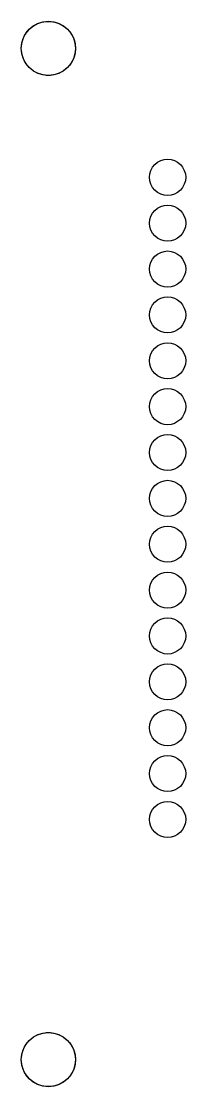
# Model space of a CAD drawing. Extents: x 170.5 to 229.5, y -99.5 to -40.5.
# Drawn here: x 170.5 to 179.6, y -99.5 to -40.5 of the extents above; entities that cross this region are included whole.
import ezdxf

# ---------------------------------------------------------------- set-up
doc = ezdxf.new("R2010")
doc.units = 0
doc.layers.add('BLACK', color=7, linetype='CONTINUOUS')

msp = doc.modelspace()

# ---------------------------------------------------------------- linework, layer by layer
at = {"layer": 'BLACK', "linetype": 'CONTINUOUS'}
for p, q in [((171.18, -40.7443), (171.397, -40.6263)), ((171.397, -40.6263), (171.632, -40.5459)), ((171.632, -40.5459), (171.876, -40.5051)), ((171.876, -40.5051), (172.124, -40.5051)), ((172.124, -40.5051), (172.368, -40.5459)), ((172.368, -40.5459), (172.603, -40.6263)), ((172.603, -40.6263), (172.82, -40.7443)), ((170.581, -41.513), (170.681, -41.2861)), ((170.681, -41.2861), (170.816, -41.0787)), ((170.816, -41.0787), (170.984, -40.8964)), ((170.984, -40.8964), (171.18, -40.7443)), ((172.82, -40.7443), (173.016, -40.8964)), ((173.016, -40.8964), (173.184, -41.0787)), ((173.184, -41.0787), (173.319, -41.2861)), ((173.319, -41.2861), (173.419, -41.513)), ((170.5, -42), (170.52, -41.7531)), ((170.52, -41.7531), (170.581, -41.513)), ((173.419, -41.513), (173.48, -41.7531)), ((173.48, -41.7531), (173.5, -42)), ((170.52, -42.2469), (170.5, -42)), ((170.581, -42.487), (170.52, -42.2469)), ((173.48, -42.2469), (173.419, -42.487)), ((173.5, -42), (173.48, -42.2469)), ((170.681, -42.7139), (170.581, -42.487)), ((170.816, -42.9213), (170.681, -42.7139)), ((170.984, -43.1036), (170.816, -42.9213)), ((173.184, -42.9213), (173.016, -43.1036)), ((173.319, -42.7139), (173.184, -42.9213)), ((173.419, -42.487), (173.319, -42.7139)), ((171.18, -43.2557), (170.984, -43.1036)), ((171.397, -43.3737), (171.18, -43.2557)), ((171.632, -43.4541), (171.397, -43.3737)), ((171.876, -43.4949), (171.632, -43.4541)), ((172.124, -43.4949), (171.876, -43.4949)), ((172.368, -43.4541), (172.124, -43.4949)), ((172.603, -43.3737), (172.368, -43.4541)), ((172.82, -43.2557), (172.603, -43.3737)), ((173.016, -43.1036), (172.82, -43.2557)), ((177.893, -48.4329), (178.044, -48.3085)), ((178.044, -48.3085), (178.217, -48.2161)), ((178.217, -48.2161), (178.405, -48.1592)), ((178.405, -48.1592), (178.6, -48.14)), ((178.6, -48.14), (178.795, -48.1592)), ((178.795, -48.1592), (178.983, -48.2161)), ((178.983, -48.2161), (179.156, -48.3085)), ((179.156, -48.3085), (179.307, -48.4329)), ((177.6, -49.14), (177.619, -48.9449)), ((177.619, -48.9449), (177.676, -48.7573)), ((177.676, -48.7573), (177.769, -48.5844)), ((177.769, -48.5844), (177.893, -48.4329)), ((179.307, -48.4329), (179.431, -48.5844)), ((179.431, -48.5844), (179.524, -48.7573)), ((179.524, -48.7573), (179.581, -48.9449)), ((179.581, -48.9449), (179.6, -49.14)), ((177.619, -49.3351), (177.6, -49.14)), ((177.676, -49.5227), (177.619, -49.3351)), ((177.769, -49.6956), (177.676, -49.5227)), ((179.524, -49.5227), (179.431, -49.6956)), ((179.581, -49.3351), (179.524, -49.5227)), ((179.6, -49.14), (179.581, -49.3351)), ((177.893, -49.8471), (177.769, -49.6956)), ((178.044, -49.9715), (177.893, -49.8471)), ((178.217, -50.0639), (178.044, -49.9715)), ((178.405, -50.1208), (178.217, -50.0639)), ((178.6, -50.14), (178.405, -50.1208)), ((178.795, -50.1208), (178.6, -50.14)), ((178.983, -50.0639), (178.795, -50.1208)), ((179.156, -49.9715), (178.983, -50.0639)), ((179.307, -49.8471), (179.156, -49.9715)), ((179.431, -49.6956), (179.307, -49.8471)), ((178.217, -50.7561), (178.405, -50.6992)), ((178.405, -50.6992), (178.6, -50.68)), ((178.6, -50.68), (178.795, -50.6992)), ((178.795, -50.6992), (178.983, -50.7561)), ((177.619, -51.4849), (177.676, -51.2973)), ((177.676, -51.2973), (177.769, -51.1244)), ((177.769, -51.1244), (177.893, -50.9729)), ((177.893, -50.9729), (178.044, -50.8485)), ((178.044, -50.8485), (178.217, -50.7561)), ((178.983, -50.7561), (179.156, -50.8485)), ((179.156, -50.8485), (179.307, -50.9729)), ((179.307, -50.9729), (179.431, -51.1244)), ((179.431, -51.1244), (179.524, -51.2973)), ((179.524, -51.2973), (179.581, -51.4849)), ((177.6, -51.68), (177.619, -51.4849)), ((177.619, -51.8751), (177.6, -51.68)), ((177.676, -52.0627), (177.619, -51.8751)), ((179.581, -51.8751), (179.524, -52.0627)), ((179.581, -51.4849), (179.6, -51.68)), ((179.6, -51.68), (179.581, -51.8751)), ((177.769, -52.2356), (177.676, -52.0627)), ((177.893, -52.3871), (177.769, -52.2356)), ((178.044, -52.5115), (177.893, -52.3871)), ((179.307, -52.3871), (179.156, -52.5115)), ((179.431, -52.2356), (179.307, -52.3871)), ((179.524, -52.0627), (179.431, -52.2356)), ((178.217, -52.6039), (178.044, -52.5115)), ((178.405, -52.6608), (178.217, -52.6039)), ((178.6, -52.68), (178.405, -52.6608)), ((178.795, -52.6608), (178.6, -52.68)), ((178.983, -52.6039), (178.795, -52.6608)), ((179.156, -52.5115), (178.983, -52.6039)), ((177.676, -53.8373), (177.769, -53.6644)), ((177.769, -53.6644), (177.893, -53.5129)), ((177.893, -53.5129), (178.044, -53.3885)), ((178.044, -53.3885), (178.217, -53.2961)), ((178.217, -53.2961), (178.405, -53.2392)), ((178.405, -53.2392), (178.6, -53.22)), ((178.6, -53.22), (178.795, -53.2392)), ((178.795, -53.2392), (178.983, -53.2961)), ((178.983, -53.2961), (179.156, -53.3885)), ((179.156, -53.3885), (179.307, -53.5129)), ((179.307, -53.5129), (179.431, -53.6644)), ((179.431, -53.6644), (179.524, -53.8373)), ((177.6, -54.22), (177.619, -54.0249)), ((177.619, -54.4151), (177.6, -54.22)), ((177.619, -54.0249), (177.676, -53.8373)), ((179.524, -53.8373), (179.581, -54.0249)), ((179.581, -54.0249), (179.6, -54.22)), ((179.6, -54.22), (179.581, -54.4151)), ((177.676, -54.6027), (177.619, -54.4151)), ((177.769, -54.7756), (177.676, -54.6027)), ((177.893, -54.9271), (177.769, -54.7756)), ((179.431, -54.7756), (179.307, -54.9271)), ((179.524, -54.6027), (179.431, -54.7756)), ((179.581, -54.4151), (179.524, -54.6027)), ((178.044, -55.0515), (177.893, -54.9271)), ((178.217, -55.1439), (178.044, -55.0515)), ((178.405, -55.2008), (178.217, -55.1439)), ((178.6, -55.22), (178.405, -55.2008)), ((178.795, -55.2008), (178.6, -55.22)), ((178.983, -55.1439), (178.795, -55.2008)), ((179.156, -55.0515), (178.983, -55.1439)), ((179.307, -54.9271), (179.156, -55.0515)), ((177.893, -56.0529), (178.044, -55.9285)), ((178.044, -55.9285), (178.217, -55.8361)), ((178.217, -55.8361), (178.405, -55.7792)), ((178.405, -55.7792), (178.6, -55.76)), ((178.6, -55.76), (178.795, -55.7792)), ((178.795, -55.7792), (178.983, -55.8361)), ((178.983, -55.8361), (179.156, -55.9285)), ((179.156, -55.9285), (179.307, -56.0529)), ((177.6, -56.76), (177.619, -56.5649)), ((177.619, -56.5649), (177.676, -56.3773)), ((177.676, -56.3773), (177.769, -56.2044)), ((177.769, -56.2044), (177.893, -56.0529)), ((179.307, -56.0529), (179.431, -56.2044)), ((179.431, -56.2044), (179.524, -56.3773)), ((179.524, -56.3773), (179.581, -56.5649)), ((179.581, -56.5649), (179.6, -56.76)), ((177.619, -56.9551), (177.6, -56.76)), ((177.676, -57.1427), (177.619, -56.9551)), ((177.769, -57.3156), (177.676, -57.1427)), ((179.524, -57.1427), (179.431, -57.3156)), ((179.581, -56.9551), (179.524, -57.1427)), ((179.6, -56.76), (179.581, -56.9551)), ((177.893, -57.4671), (177.769, -57.3156)), ((178.044, -57.5915), (177.893, -57.4671)), ((178.217, -57.6839), (178.044, -57.5915)), ((178.405, -57.7408), (178.217, -57.6839)), ((178.6, -57.76), (178.405, -57.7408)), ((178.795, -57.7408), (178.6, -57.76)), ((178.983, -57.6839), (178.795, -57.7408)), ((179.156, -57.5915), (178.983, -57.6839)), ((179.307, -57.4671), (179.156, -57.5915)), ((179.431, -57.3156), (179.307, -57.4671)), ((178.044, -58.4685), (178.217, -58.3761)), ((178.217, -58.3761), (178.405, -58.3192)), ((178.405, -58.3192), (178.6, -58.3)), ((178.6, -58.3), (178.795, -58.3192)), ((178.795, -58.3192), (178.983, -58.3761)), ((178.983, -58.3761), (179.156, -58.4685)), ((177.619, -59.1049), (177.676, -58.9173)), ((177.676, -58.9173), (177.769, -58.7444)), ((177.769, -58.7444), (177.893, -58.5929)), ((177.893, -58.5929), (178.044, -58.4685)), ((179.156, -58.4685), (179.307, -58.5929)), ((179.307, -58.5929), (179.431, -58.7444)), ((179.431, -58.7444), (179.524, -58.9173)), ((179.524, -58.9173), (179.581, -59.1049)), ((177.6, -59.3), (177.619, -59.1049)), ((177.619, -59.4951), (177.6, -59.3)), ((177.676, -59.6827), (177.619, -59.4951)), ((179.581, -59.4951), (179.524, -59.6827)), ((179.581, -59.1049), (179.6, -59.3)), ((179.6, -59.3), (179.581, -59.4951)), ((177.769, -59.8556), (177.676, -59.6827)), ((177.893, -60.0071), (177.769, -59.8556)), ((178.044, -60.1315), (177.893, -60.0071)), ((178.217, -60.2239), (178.044, -60.1315)), ((179.156, -60.1315), (178.983, -60.2239)), ((179.307, -60.0071), (179.156, -60.1315)), ((179.431, -59.8556), (179.307, -60.0071)), ((179.524, -59.6827), (179.431, -59.8556)), ((178.405, -60.2808), (178.217, -60.2239)), ((178.6, -60.3), (178.405, -60.2808)), ((178.795, -60.2808), (178.6, -60.3)), ((178.983, -60.2239), (178.795, -60.2808)), ((177.676, -61.4573), (177.769, -61.2844)), ((177.769, -61.2844), (177.893, -61.1329)), ((177.893, -61.1329), (178.044, -61.0085)), ((178.044, -61.0085), (178.217, -60.9161)), ((178.217, -60.9161), (178.405, -60.8592)), ((178.405, -60.8592), (178.6, -60.84)), ((178.6, -60.84), (178.795, -60.8592)), ((178.795, -60.8592), (178.983, -60.9161)), ((178.983, -60.9161), (179.156, -61.0085)), ((179.156, -61.0085), (179.307, -61.1329)), ((179.307, -61.1329), (179.431, -61.2844)), ((179.431, -61.2844), (179.524, -61.4573)), ((177.6, -61.84), (177.619, -61.6449)), ((177.619, -62.0351), (177.6, -61.84)), ((177.619, -61.6449), (177.676, -61.4573)), ((179.524, -61.4573), (179.581, -61.6449)), ((179.581, -61.6449), (179.6, -61.84)), ((179.6, -61.84), (179.581, -62.0351)), ((177.676, -62.2227), (177.619, -62.0351)), ((177.769, -62.3956), (177.676, -62.2227)), ((177.893, -62.5471), (177.769, -62.3956)), ((179.431, -62.3956), (179.307, -62.5471)), ((179.524, -62.2227), (179.431, -62.3956)), ((179.581, -62.0351), (179.524, -62.2227)), ((178.044, -62.6715), (177.893, -62.5471)), ((178.217, -62.7639), (178.044, -62.6715)), ((178.405, -62.8208), (178.217, -62.7639)), ((178.6, -62.84), (178.405, -62.8208)), ((178.795, -62.8208), (178.6, -62.84)), ((178.983, -62.7639), (178.795, -62.8208)), ((179.156, -62.6715), (178.983, -62.7639)), ((179.307, -62.5471), (179.156, -62.6715)), ((177.769, -63.8244), (177.893, -63.6729)), ((177.893, -63.6729), (178.044, -63.5485)), ((178.044, -63.5485), (178.217, -63.4561)), ((178.217, -63.4561), (178.405, -63.3992)), ((178.405, -63.3992), (178.6, -63.38)), ((178.6, -63.38), (178.795, -63.3992)), ((178.795, -63.3992), (178.983, -63.4561)), ((178.983, -63.4561), (179.156, -63.5485)), ((179.156, -63.5485), (179.307, -63.6729)), ((179.307, -63.6729), (179.431, -63.8244)), ((177.6, -64.38), (177.619, -64.1849)), ((177.619, -64.1849), (177.676, -63.9973)), ((177.676, -63.9973), (177.769, -63.8244)), ((179.431, -63.8244), (179.524, -63.9973)), ((179.524, -63.9973), (179.581, -64.1849)), ((179.581, -64.1849), (179.6, -64.38)), ((177.619, -64.5751), (177.6, -64.38)), ((177.676, -64.7627), (177.619, -64.5751)), ((177.769, -64.9356), (177.676, -64.7627)), ((179.524, -64.7627), (179.431, -64.9356)), ((179.581, -64.5751), (179.524, -64.7627)), ((179.6, -64.38), (179.581, -64.5751)), ((177.893, -65.0871), (177.769, -64.9356)), ((178.044, -65.2115), (177.893, -65.0871)), ((178.217, -65.3039), (178.044, -65.2115)), ((178.405, -65.3608), (178.217, -65.3039)), ((178.6, -65.38), (178.405, -65.3608)), ((178.795, -65.3608), (178.6, -65.38)), ((178.983, -65.3039), (178.795, -65.3608)), ((179.156, -65.2115), (178.983, -65.3039)), ((179.307, -65.0871), (179.156, -65.2115)), ((179.431, -64.9356), (179.307, -65.0871)), ((178.044, -66.0885), (178.217, -65.9961)), ((178.217, -65.9961), (178.405, -65.9392)), ((178.405, -65.9392), (178.6, -65.92)), ((178.6, -65.92), (178.795, -65.9392)), ((178.795, -65.9392), (178.983, -65.9961)), ((178.983, -65.9961), (179.156, -66.0885)), ((177.619, -66.7249), (177.676, -66.5373)), ((177.676, -66.5373), (177.769, -66.3644)), ((177.769, -66.3644), (177.893, -66.2129)), ((177.893, -66.2129), (178.044, -66.0885)), ((179.156, -66.0885), (179.307, -66.2129)), ((179.307, -66.2129), (179.431, -66.3644)), ((179.431, -66.3644), (179.524, -66.5373)), ((179.524, -66.5373), (179.581, -66.7249)), ((177.6, -66.92), (177.619, -66.7249)), ((177.619, -67.1151), (177.6, -66.92)), ((177.676, -67.3027), (177.619, -67.1151)), ((179.581, -67.1151), (179.524, -67.3027)), ((179.581, -66.7249), (179.6, -66.92)), ((179.6, -66.92), (179.581, -67.1151)), ((177.769, -67.4756), (177.676, -67.3027)), ((177.893, -67.6271), (177.769, -67.4756)), ((178.044, -67.7515), (177.893, -67.6271)), ((178.217, -67.8439), (178.044, -67.7515)), ((178.405, -67.9008), (178.217, -67.8439)), ((178.983, -67.8439), (178.795, -67.9008)), ((179.156, -67.7515), (178.983, -67.8439)), ((179.307, -67.6271), (179.156, -67.7515)), ((179.431, -67.4756), (179.307, -67.6271)), ((179.524, -67.3027), (179.431, -67.4756)), ((178.6, -67.92), (178.405, -67.9008)), ((178.795, -67.9008), (178.6, -67.92)), ((177.676, -69.0773), (177.769, -68.9044)), ((177.769, -68.9044), (177.893, -68.7529)), ((177.893, -68.7529), (178.044, -68.6285)), ((178.044, -68.6285), (178.217, -68.5361)), ((178.217, -68.5361), (178.405, -68.4792)), ((178.405, -68.4792), (178.6, -68.46)), ((178.6, -68.46), (178.795, -68.4792)), ((178.795, -68.4792), (178.983, -68.5361)), ((178.983, -68.5361), (179.156, -68.6285)), ((179.156, -68.6285), (179.307, -68.7529)), ((179.307, -68.7529), (179.431, -68.9044)), ((179.431, -68.9044), (179.524, -69.0773)), ((177.6, -69.46), (177.619, -69.2649)), ((177.619, -69.6551), (177.6, -69.46)), ((177.619, -69.2649), (177.676, -69.0773)), ((179.524, -69.0773), (179.581, -69.2649)), ((179.581, -69.2649), (179.6, -69.46)), ((179.6, -69.46), (179.581, -69.6551)), ((177.676, -69.8427), (177.619, -69.6551)), ((177.769, -70.0156), (177.676, -69.8427)), ((177.893, -70.1671), (177.769, -70.0156)), ((178.044, -70.2915), (177.893, -70.1671)), ((179.307, -70.1671), (179.156, -70.2915)), ((179.431, -70.0156), (179.307, -70.1671)), ((179.524, -69.8427), (179.431, -70.0156)), ((179.581, -69.6551), (179.524, -69.8427)), ((178.217, -70.3839), (178.044, -70.2915)), ((178.405, -70.4408), (178.217, -70.3839)), ((178.6, -70.46), (178.405, -70.4408)), ((178.795, -70.4408), (178.6, -70.46)), ((178.983, -70.3839), (178.795, -70.4408)), ((179.156, -70.2915), (178.983, -70.3839)), ((177.769, -71.4444), (177.893, -71.2929)), ((177.893, -71.2929), (178.044, -71.1685)), ((178.044, -71.1685), (178.217, -71.0761)), ((178.217, -71.0761), (178.405, -71.0192)), ((178.405, -71.0192), (178.6, -71)), ((178.6, -71), (178.795, -71.0192)), ((178.795, -71.0192), (178.983, -71.0761)), ((178.983, -71.0761), (179.156, -71.1685)), ((179.156, -71.1685), (179.307, -71.2929)), ((179.307, -71.2929), (179.431, -71.4444)), ((177.6, -72), (177.619, -71.8049)), ((177.619, -71.8049), (177.676, -71.6173)), ((177.676, -71.6173), (177.769, -71.4444)), ((179.431, -71.4444), (179.524, -71.6173)), ((179.524, -71.6173), (179.581, -71.8049)), ((179.581, -71.8049), (179.6, -72)), ((177.619, -72.1951), (177.6, -72)), ((177.676, -72.3827), (177.619, -72.1951)), ((177.769, -72.5556), (177.676, -72.3827)), ((177.893, -72.7071), (177.769, -72.5556)), ((179.431, -72.5556), (179.307, -72.7071)), ((179.524, -72.3827), (179.431, -72.5556)), ((179.581, -72.1951), (179.524, -72.3827)), ((179.6, -72), (179.581, -72.1951)), ((178.044, -72.8315), (177.893, -72.7071)), ((178.217, -72.9239), (178.044, -72.8315)), ((178.405, -72.9808), (178.217, -72.9239)), ((178.6, -73), (178.405, -72.9808)), ((178.795, -72.9808), (178.6, -73)), ((178.983, -72.9239), (178.795, -72.9808)), ((179.156, -72.8315), (178.983, -72.9239)), ((179.307, -72.7071), (179.156, -72.8315)), ((177.893, -73.8329), (178.044, -73.7085)), ((178.044, -73.7085), (178.217, -73.6161)), ((178.217, -73.6161), (178.405, -73.5592)), ((178.405, -73.5592), (178.6, -73.54)), ((178.6, -73.54), (178.795, -73.5592)), ((178.795, -73.5592), (178.983, -73.6161)), ((178.983, -73.6161), (179.156, -73.7085)), ((179.156, -73.7085), (179.307, -73.8329)), ((177.619, -74.3449), (177.676, -74.1573)), ((177.676, -74.1573), (177.769, -73.9844)), ((177.769, -73.9844), (177.893, -73.8329)), ((179.307, -73.8329), (179.431, -73.9844)), ((179.431, -73.9844), (179.524, -74.1573)), ((179.524, -74.1573), (179.581, -74.3449)), ((177.6, -74.54), (177.619, -74.3449)), ((177.619, -74.7351), (177.6, -74.54)), ((177.676, -74.9227), (177.619, -74.7351)), ((177.769, -75.0956), (177.676, -74.9227)), ((179.524, -74.9227), (179.431, -75.0956)), ((179.581, -74.7351), (179.524, -74.9227)), ((179.581, -74.3449), (179.6, -74.54)), ((179.6, -74.54), (179.581, -74.7351)), ((177.893, -75.2471), (177.769, -75.0956)), ((178.044, -75.3715), (177.893, -75.2471)), ((178.217, -75.4639), (178.044, -75.3715)), ((178.405, -75.5208), (178.217, -75.4639)), ((178.983, -75.4639), (178.795, -75.5208)), ((179.156, -75.3715), (178.983, -75.4639)), ((179.307, -75.2471), (179.156, -75.3715)), ((179.431, -75.0956), (179.307, -75.2471)), ((178.217, -76.1561), (178.405, -76.0992)), ((178.6, -75.54), (178.405, -75.5208)), ((178.405, -76.0992), (178.6, -76.08)), ((178.795, -75.5208), (178.6, -75.54)), ((178.6, -76.08), (178.795, -76.0992)), ((178.795, -76.0992), (178.983, -76.1561)), ((177.619, -76.8849), (177.676, -76.6973)), ((177.676, -76.6973), (177.769, -76.5244)), ((177.769, -76.5244), (177.893, -76.3729)), ((177.893, -76.3729), (178.044, -76.2485)), ((178.044, -76.2485), (178.217, -76.1561)), ((178.983, -76.1561), (179.156, -76.2485)), ((179.156, -76.2485), (179.307, -76.3729)), ((179.307, -76.3729), (179.431, -76.5244)), ((179.431, -76.5244), (179.524, -76.6973)), ((179.524, -76.6973), (179.581, -76.8849)), ((177.6, -77.08), (177.619, -76.8849)), ((177.619, -77.2751), (177.6, -77.08)), ((177.676, -77.4627), (177.619, -77.2751)), ((179.581, -77.2751), (179.524, -77.4627)), ((179.581, -76.8849), (179.6, -77.08)), ((179.6, -77.08), (179.581, -77.2751)), ((177.769, -77.6356), (177.676, -77.4627)), ((177.893, -77.7871), (177.769, -77.6356)), ((178.044, -77.9115), (177.893, -77.7871)), ((179.307, -77.7871), (179.156, -77.9115)), ((179.431, -77.6356), (179.307, -77.7871)), ((179.524, -77.4627), (179.431, -77.6356)), ((178.217, -78.0039), (178.044, -77.9115)), ((178.405, -78.0608), (178.217, -78.0039)), ((178.6, -78.08), (178.405, -78.0608)), ((178.795, -78.0608), (178.6, -78.08)), ((178.983, -78.0039), (178.795, -78.0608)), ((179.156, -77.9115), (178.983, -78.0039)), ((177.769, -79.0644), (177.893, -78.9129)), ((177.893, -78.9129), (178.044, -78.7885)), ((178.044, -78.7885), (178.217, -78.6961)), ((178.217, -78.6961), (178.405, -78.6392)), ((178.405, -78.6392), (178.6, -78.62)), ((178.6, -78.62), (178.795, -78.6392)), ((178.795, -78.6392), (178.983, -78.6961)), ((178.983, -78.6961), (179.156, -78.7885)), ((179.156, -78.7885), (179.307, -78.9129)), ((179.307, -78.9129), (179.431, -79.0644)), ((177.6, -79.62), (177.619, -79.4249)), ((177.619, -79.8151), (177.6, -79.62)), ((177.619, -79.4249), (177.676, -79.2373)), ((177.676, -79.2373), (177.769, -79.0644)), ((179.431, -79.0644), (179.524, -79.2373)), ((179.524, -79.2373), (179.581, -79.4249)), ((179.581, -79.4249), (179.6, -79.62)), ((179.6, -79.62), (179.581, -79.8151)), ((177.676, -80.0027), (177.619, -79.8151)), ((177.769, -80.1756), (177.676, -80.0027)), ((177.893, -80.3271), (177.769, -80.1756)), ((179.431, -80.1756), (179.307, -80.3271)), ((179.524, -80.0027), (179.431, -80.1756)), ((179.581, -79.8151), (179.524, -80.0027)), ((178.044, -80.4515), (177.893, -80.3271)), ((178.217, -80.5439), (178.044, -80.4515)), ((178.405, -80.6008), (178.217, -80.5439)), ((178.6, -80.62), (178.405, -80.6008)), ((178.795, -80.6008), (178.6, -80.62)), ((178.983, -80.5439), (178.795, -80.6008)), ((179.156, -80.4515), (178.983, -80.5439)), ((179.307, -80.3271), (179.156, -80.4515)), ((177.893, -81.4529), (178.044, -81.3285)), ((178.044, -81.3285), (178.217, -81.2361)), ((178.217, -81.2361), (178.405, -81.1792)), ((178.405, -81.1792), (178.6, -81.16)), ((178.6, -81.16), (178.795, -81.1792)), ((178.795, -81.1792), (178.983, -81.2361)), ((178.983, -81.2361), (179.156, -81.3285)), ((179.156, -81.3285), (179.307, -81.4529)), ((177.6, -82.16), (177.619, -81.9649)), ((177.619, -81.9649), (177.676, -81.7773)), ((177.676, -81.7773), (177.769, -81.6044)), ((177.769, -81.6044), (177.893, -81.4529)), ((179.307, -81.4529), (179.431, -81.6044)), ((179.431, -81.6044), (179.524, -81.7773)), ((179.524, -81.7773), (179.581, -81.9649)), ((179.581, -81.9649), (179.6, -82.16)), ((177.619, -82.3551), (177.6, -82.16)), ((177.676, -82.5427), (177.619, -82.3551)), ((177.769, -82.7156), (177.676, -82.5427)), ((179.524, -82.5427), (179.431, -82.7156)), ((179.581, -82.3551), (179.524, -82.5427)), ((179.6, -82.16), (179.581, -82.3551)), ((177.893, -82.8671), (177.769, -82.7156)), ((178.044, -82.9915), (177.893, -82.8671)), ((178.217, -83.0839), (178.044, -82.9915)), ((178.405, -83.1408), (178.217, -83.0839)), ((178.6, -83.16), (178.405, -83.1408)), ((178.795, -83.1408), (178.6, -83.16)), ((178.983, -83.0839), (178.795, -83.1408)), ((179.156, -82.9915), (178.983, -83.0839)), ((179.307, -82.8671), (179.156, -82.9915)), ((179.431, -82.7156), (179.307, -82.8671)), ((178.044, -83.8685), (178.217, -83.7761)), ((178.217, -83.7761), (178.405, -83.7192)), ((178.405, -83.7192), (178.6, -83.7)), ((178.6, -83.7), (178.795, -83.7192)), ((178.795, -83.7192), (178.983, -83.7761)), ((178.983, -83.7761), (179.156, -83.8685)), ((177.619, -84.5049), (177.676, -84.3173)), ((177.676, -84.3173), (177.769, -84.1444)), ((177.769, -84.1444), (177.893, -83.9929)), ((177.893, -83.9929), (178.044, -83.8685)), ((179.156, -83.8685), (179.307, -83.9929)), ((179.307, -83.9929), (179.431, -84.1444)), ((179.431, -84.1444), (179.524, -84.3173)), ((179.524, -84.3173), (179.581, -84.5049)), ((177.6, -84.7), (177.619, -84.5049)), ((177.619, -84.8951), (177.6, -84.7)), ((177.676, -85.0827), (177.619, -84.8951)), ((179.581, -84.8951), (179.524, -85.0827)), ((179.581, -84.5049), (179.6, -84.7)), ((179.6, -84.7), (179.581, -84.8951)), ((177.769, -85.2556), (177.676, -85.0827)), ((177.893, -85.4071), (177.769, -85.2556)), ((178.044, -85.5315), (177.893, -85.4071)), ((178.217, -85.6239), (178.044, -85.5315)), ((179.156, -85.5315), (178.983, -85.6239)), ((179.307, -85.4071), (179.156, -85.5315)), ((179.431, -85.2556), (179.307, -85.4071)), ((179.524, -85.0827), (179.431, -85.2556)), ((178.405, -85.6808), (178.217, -85.6239)), ((178.6, -85.7), (178.405, -85.6808)), ((178.795, -85.6808), (178.6, -85.7)), ((178.983, -85.6239), (178.795, -85.6808)), ((170.984, -96.8964), (171.18, -96.7442)), ((171.18, -96.7442), (171.397, -96.6263)), ((171.397, -96.6263), (171.632, -96.5459)), ((171.632, -96.5459), (171.876, -96.5051)), ((171.876, -96.5051), (172.124, -96.5051)), ((172.124, -96.5051), (172.368, -96.5459)), ((172.368, -96.5459), (172.603, -96.6263)), ((172.603, -96.6263), (172.82, -96.7442)), ((172.82, -96.7442), (173.016, -96.8964)), ((170.581, -97.513), (170.681, -97.2861)), ((170.681, -97.2861), (170.816, -97.0787)), ((170.816, -97.0787), (170.984, -96.8964)), ((173.016, -96.8964), (173.184, -97.0787)), ((173.184, -97.0787), (173.319, -97.2861)), ((173.319, -97.2861), (173.419, -97.513)), ((170.5, -98), (170.52, -97.7531)), ((170.52, -97.7531), (170.581, -97.513)), ((173.419, -97.513), (173.48, -97.7531)), ((173.48, -97.7531), (173.5, -98)), ((170.52, -98.2469), (170.5, -98)), ((170.581, -98.487), (170.52, -98.2469)), ((170.681, -98.7139), (170.581, -98.487)), ((173.419, -98.487), (173.319, -98.7139)), ((173.48, -98.2469), (173.419, -98.487)), ((173.5, -98), (173.48, -98.2469)), ((170.816, -98.9213), (170.681, -98.7139)), ((170.984, -99.1036), (170.816, -98.9213)), ((171.18, -99.2557), (170.984, -99.1036)), ((173.016, -99.1036), (172.82, -99.2557)), ((173.184, -98.9213), (173.016, -99.1036)), ((173.319, -98.7139), (173.184, -98.9213)), ((171.397, -99.3737), (171.18, -99.2557)), ((171.632, -99.4541), (171.397, -99.3737)), ((171.876, -99.4949), (171.632, -99.4541)), ((172.124, -99.4949), (171.876, -99.4949)), ((172.368, -99.4541), (172.124, -99.4949)), ((172.603, -99.3737), (172.368, -99.4541)), ((172.82, -99.2557), (172.603, -99.3737))]:
    msp.add_line(p, q, dxfattribs=at)
at = {"layer": 'BLACK'}
for centre in [(172, -42), (172, -98)]:
    msp.add_circle(centre, 1.5, dxfattribs=at)

doc.saveas('drawing.dxf')
